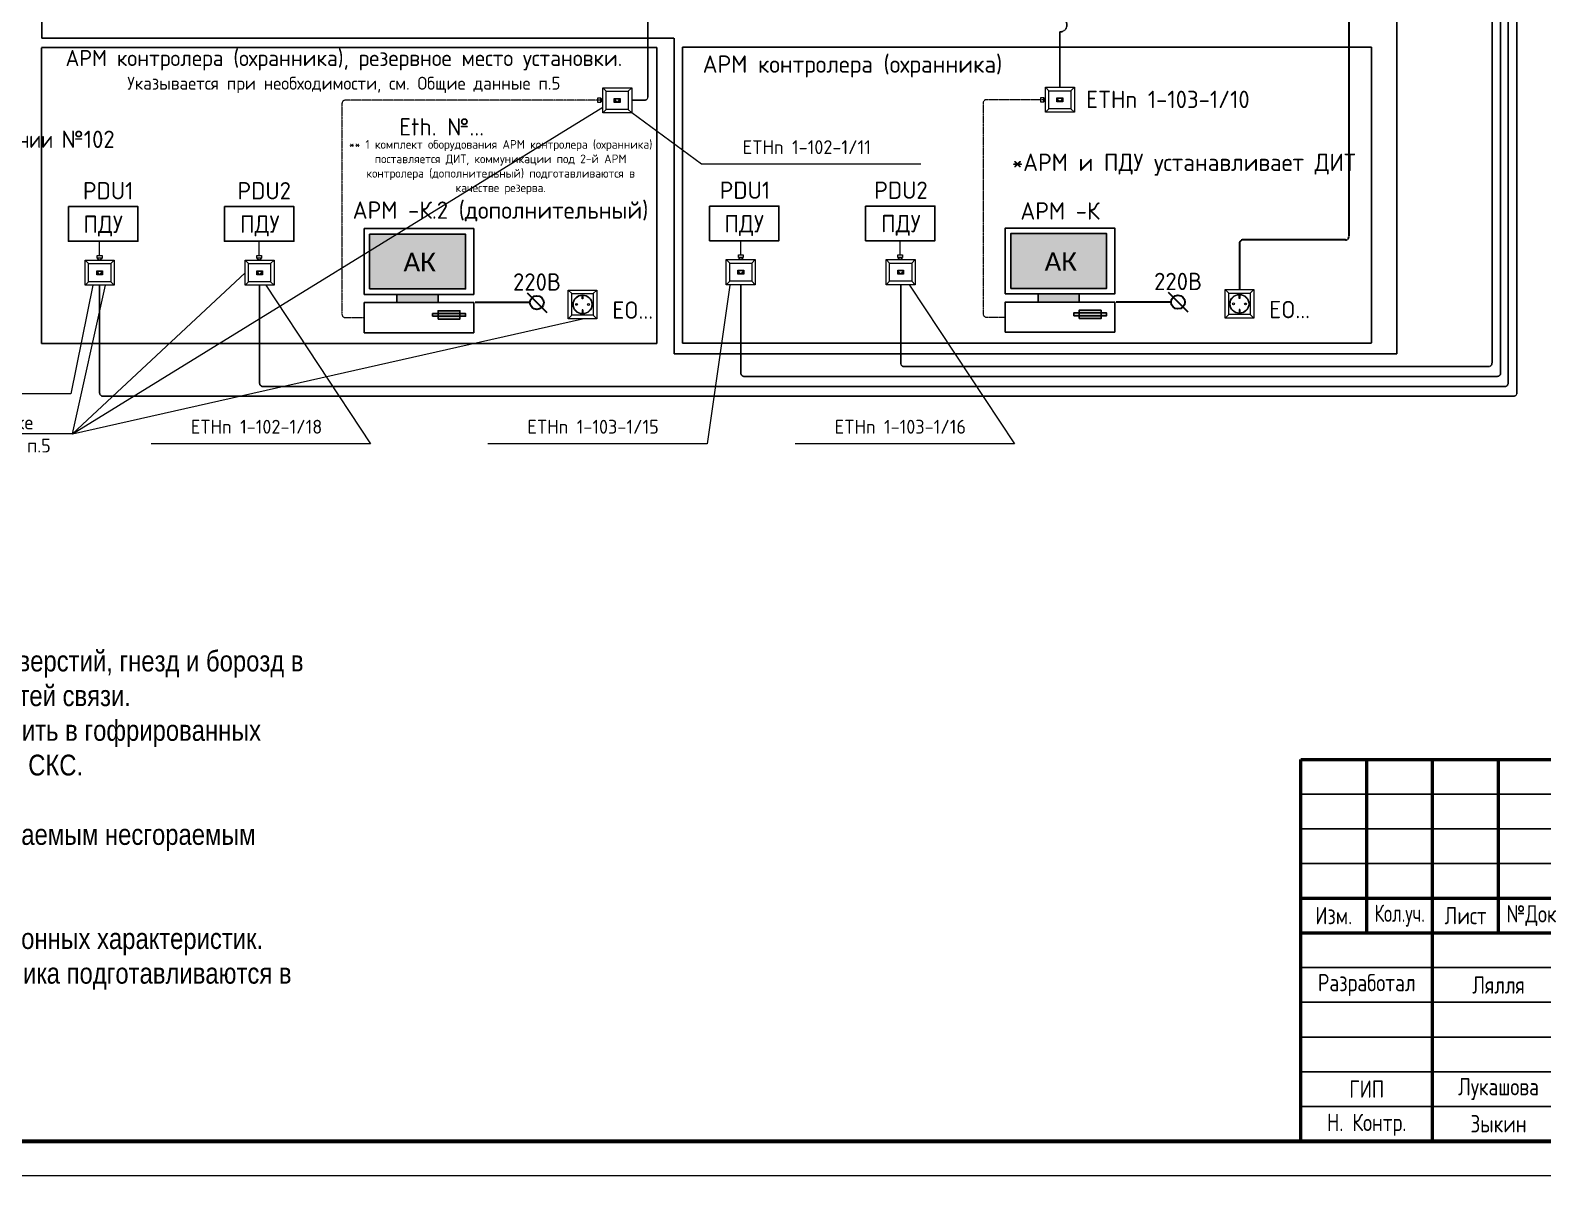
# Model space of a CAD drawing. Header units: millimetres. Extents: x -695119 to 412940, y -249585 to 622758.
# Drawn here: x -595895 to -574093, y 603 to 17115 of the extents above; entities that cross this region are included whole.
import ezdxf
from ezdxf.enums import TextEntityAlignment as Align

# ---------------------------------------------------------------- set-up
doc = ezdxf.new("R2010")
doc.units = ezdxf.units.MM
doc.linetypes.add('DASH', pattern=[0.75, 0.5, -0.25])
doc.linetypes.add('DASHED2', pattern=[9.525, 6.35, -3.175])
for name, color, linetype in [('_19D-Телекоммуникационные шкафы', 7, 'Continuous'), ('__НАДПИСИ', 7, 'Continuous'), ('PDF _Оформление-Надписи', 7, 'Continuous'), ('PDF _Текст', 7, 'Continuous'), ('стена', 20, 'Continuous')]:
    doc.layers.add(name, color=color, linetype=linetype)
for name, color, linetype, lineweight in [('__ФОРМАТ', 7, 'Continuous', 40), ('PDF _Геометрия', 8, 'Continuous', 9), ('UTP', 5, 'Continuous', 30), ('АПС', 255, 'Continuous', 30), ('Подписи', 7, 'Continuous', 13)]:
    doc.layers.add(name, color=color, linetype=linetype, lineweight=lineweight)
doc.layers.add('PDF _СОТ', color=7, linetype='Continuous', true_color=0xb82d00)
doc.layers.add('PDF _Сплошная заливка', color=7, linetype='Continuous', true_color=0xffffff)
doc.layers.add('Границы листа', color=7, linetype='Continuous', lineweight=0, plot=False)
doc.layers.add('ОФ_подписи', color=5, linetype='Continuous', lineweight=13, true_color=0x0000ff)
doc.styles.add('Arial Narrow МОЙ', font='ARIALN.TTF', dxfattribs={"height": 2.5})
doc.styles.add('GOST 2.304 type A', font='', dxfattribs={"height": 250})
doc.styles.add('GOST-2.304_Type-B_italic', font='')
doc.styles.add('ISOCPEUR', font='isocpeur.ttf', dxfattribs={"width": 0.9, "height": 350})
doc.styles.add('PDF Calibri', font='calibri.ttf')
doc.styles.add('RubezhCAD', font='', dxfattribs={"oblique": 10})
doc.styles.get("Standard").update_dxf_attribs({"font": ''})
doc.styles.add('ГОСТ 2.304', font='')
doc.styles.get('GOST 2.304 type A').set_extended_font_data('GOST 2.304 type A')
doc.styles.get('GOST-2.304_Type-B_italic').set_extended_font_data('GOST type B')
doc.styles.get('RubezhCAD').set_extended_font_data('GOST type A')
doc.styles.get('Standard').set_extended_font_data('GOST type B')
doc.styles.get('ГОСТ 2.304').set_extended_font_data('GOST 2.304 type A')

# ---------------------------------------------------------------- blocks, each defined once
blk = doc.blocks.new('*U33')
at = {"lineweight": -2}
blk.add_lwpolyline([(20, 5), (589, 5), (589, 415), (20, 415)], close=True, dxfattribs=at)
at = {"layer": 'Границы листа'}
blk.add_lwpolyline([(594, 0), (0, 0), (0, 420), (594, 420)], close=True, dxfattribs=at)
at = {"lineweight": 13, "oblique": 10, "flags": 8}
blk.add_attdef('ФОРМАТ', (554.94, 1.12), '', height=3, dxfattribs=at)
blk = doc.blocks.new('П_Зыкин')
at = {"layer": 'ОФ_подписи', "color": 5, "ltscale": 100, "transparency": 33554687}
for p, q in [((142, 249), (62, -174)), ((102, 37), (218, 37)), ((258, 249), (178, -174))]:
    blk.add_line(p, q, dxfattribs=at)
blk.add_lwpolyline([(-462, 273), (-74, 273), (-446, -30)], dxfattribs=at)
for centre, radius, start, end in [((-271, -94), 186, 314.2393, 159.9348), ((345, -1372), 1523, 88.8758, 117.8788), ((1109, -252), 1204, 158.7593, 174.231), ((-1024, 224), 1068, 337.8144, 2.8859), ((-849, 72), 852, 342.8308, 7.4815), ((-9, 182), 4.48, 8.9691, 155.6551), ((-643, 22), 732, 344.4555, 20.462), ((-318, -169), 151, 108.7568, 173.4251), ((-287, -115), 185, 191.5358, 322.3512)]:
    blk.add_arc(centre, radius, start, end, dxfattribs=at)
blk = doc.blocks.new('П_Лукашова')
at = {"layer": 'ОФ_подписи', "color": 5}
for p, q in [((221, 339), (-221, -339)), ((286, 371), (-156, -307)), ((283, 370), (218, 338))]:
    blk.add_line(p, q, dxfattribs=at)
for points in [[(-221, -339), (-276, -344), (-368, -289), (-446, -221), (-505, -166), (-522, -116), (-412, -16), (-295, 56), (-173, 120), (-49, 179), (33, 216), (87, 237), (52, 221), (11, 167), (-59, 51), (-126, -52), (-177, -132), (-256, -231), (-409, -409)], [(366, 415), (236, 213), (85, -37), (-50, -300)], [(221, 301), (344, 360), (434, 401), (475, 416), (464, 395), (420, 336), (342, 232), (310, 203), (337, 221), (420, 283), (490, 322), (558, 352), (576, 358), (491, 240), (403, 113), (374, 49), (360, 20)], [(530, 102), (646, 199), (748, 254)], [(360, 20), (294, -18), (203, -65), (91, -124), (-73, -248)]]:
    blk.add_spline(points, degree=3, dxfattribs=at)
blk = doc.blocks.new('штамп')
at = {"layer": '__ФОРМАТ', "linetype": 'Continuous', "lineweight": 50}
for p, q in [((531929, 45357), (531929, 50857)), ((531929, 50857), (550429, 50857)), ((532879, 48357), (532879, 50857)), ((533829, 45357), (533829, 50857)), ((534779, 48357), (534779, 50857)), ((535729, 45357), (535729, 50857)), ((537429, 45357), (537429, 50857)), ((538429, 45357), (538429, 50857)), ((550429, 45357), (550429, 50857)), ((538429, 49857), (550429, 49857)), ((531929, 48857), (538429, 48857)), ((531929, 48357), (550429, 48357)), ((545429, 45357), (545429, 48357)), ((546929, 46857), (546929, 48357)), ((548429, 46857), (548429, 48357)), ((545429, 47857), (550429, 47857)), ((538429, 46857), (550429, 46857)), ((531929, 45357), (550429, 45357))]:
    blk.add_line(p, q, dxfattribs=at)
at = {"layer": '__ФОРМАТ', "linetype": 'Continuous', "lineweight": -2}
for p, q in [((531929, 50357), (538429, 50357)), ((531929, 49857), (538429, 49857)), ((531929, 49357), (538429, 49357)), ((531929, 48857), (538429, 48857)), ((531929, 47857), (538429, 47857)), ((531929, 47357), (538429, 47357)), ((531929, 46857), (538429, 46857)), ((538429, 46857), (550429, 46857)), ((531929, 46357), (538429, 46357)), ((531929, 45857), (538429, 45857))]:
    blk.add_line(p, q, dxfattribs=at)
at = {"layer": 'Подписи', "color": 5, "lineweight": 25}
blk.add_lwpolyline([(535847, 47525), (535833, 47500), (535823, 47461), (535824, 47440), (535829, 47423), (535840, 47414), (535857, 47413), (535876, 47421), (535897, 47435), (535917, 47454), (536005, 47539), (536088, 47624), (536142, 47690), (536203, 47776), (536266, 47874), (536323, 47953), (536362, 48009), (536395, 48059), (536405, 48060), (536397, 48045), (536295, 47925), (536205, 47790), (536095, 47603), (536059, 47544), (536038, 47506), (536029, 47485), (536027, 47473), (536027, 47462), (536031, 47457), (536037, 47454), (536045, 47456), (536057, 47466), (536072, 47479), (536107, 47506), (536133, 47525), (536147, 47532), (536152, 47532), (536153, 47529), (536150, 47520), (536147, 47504), (536146, 47491), (536148, 47479), (536150, 47471), (536157, 47465), (536166, 47462), (536178, 47464), (536189, 47469), (536215, 47480), (536240, 47498), (536281, 47529), (536306, 47550), (536324, 47567), (536342, 47582), (536372, 47609), (536388, 47629), (536397, 47646), (536399, 47657), (536398, 47666), (536393, 47671), (536383, 47671), (536372, 47667), (536356, 47653), (536336, 47632), (536323, 47612), (536313, 47599), (536309, 47587), (536310, 47579), (536315, 47575), (536326, 47579), (536335, 47585), (536344, 47592), (536348, 47595), (536352, 47596), (536354, 47595), (536355, 47592), (536349, 47583), (536342, 47575), (536334, 47561), (536326, 47547), (536322, 47538), (536320, 47531), (536321, 47523), (536325, 47519), (536328, 47519), (536333, 47524), (536338, 47527), (536344, 47526), (536346, 47520), (536351, 47508), (536355, 47498), (536359, 47493), (536366, 47491), (536375, 47491), (536385, 47497), (536412, 47513), (536436, 47532), (536466, 47559), (536491, 47583), (536517, 47607), (536529, 47621), (536545, 47642), (536547, 47643), (536546, 47644), (536543, 47644), (536541, 47642), (536538, 47637), (536499, 47577), (536491, 47558), (536482, 47544), (536480, 47535), (536479, 47529), (536481, 47524), (536483, 47522), (536489, 47523), (536494, 47526), (536502, 47532), (536512, 47539), (536522, 47544), (536530, 47548), (536541, 47549), (536547, 47546), (536550, 47541), (536551, 47531), (536552, 47525), (536553, 47521), (536558, 47517), (536562, 47515), (536568, 47515), (536575, 47517), (536583, 47523), (536596, 47533), (536617, 47547), (536636, 47561), (536659, 47583), (536688, 47609), (536702, 47620), (536713, 47630), (536721, 47636), (536727, 47641), (536727, 47643), (536726, 47644), (536723, 47643), (536720, 47638), (536715, 47629), (536693, 47594), (536681, 47575), (536676, 47566), (536674, 47557), (536677, 47551), (536679, 47547), (536684, 47546), (536689, 47549), (536695, 47552), (536700, 47554), (536709, 47554), (536716, 47551), (536717, 47545), (536719, 47535), (536721, 47527), (536725, 47524), (536731, 47520), (536741, 47523), (536747, 47528), (536757, 47534), (536779, 47550), (536809, 47572), (536842, 47600), (536865, 47623), (536880, 47642), (536895, 47664), (536899, 47675), (536901, 47684), (536898, 47689), (536891, 47693), (536881, 47689), (536873, 47682), (536862, 47668), (536856, 47654), (536855, 47638), (536856, 47622), (536856, 47598), (536858, 47583), (536860, 47572), (536864, 47560), (536871, 47551)], dxfattribs=at)
at = {"layer": 'ОФ_подписи'}
for name, p, xscale, yscale, zscale in [('П_Лукашова', (536533, 46057), 1.010226427429054, 1.010226427429054, 1.010226427429054), ('П_Зыкин', (536581, 45585), 0.7621923841183493, 0.7621923841183493, 0.7621923841183493)]:
    blk.add_blockref(name, p, dxfattribs=dict(at, xscale=xscale, yscale=yscale, zscale=zscale))
at = {"color": 0, "transparency": 33554687, "attachment_point": 5, "style": 'ГОСТ 2.304'}
for s, insert, char_height, width in [('{\\fArial|b0|i0|c204|p34;комплексное проектирование промышленных и гражданских объектов}', (548566, 46374), 100, 3372.21), ('{\\fCorbel Light|b1|i0|c204|p34;ООО "АРТИС"}', (548566, 45874), 250, 4171.2)]:
    blk.add_mtext(s, dxfattribs=dict(at, insert=insert, char_height=char_height, width=width))
at = {"layer": '__НАДПИСИ', "lineweight": 9, "ltscale": 2, "style": 'ISOCPEUR', "flags": 1}
blk.add_attdef('NOTATION', (548864, 51134), '', height=250, dxfattribs=at)
at = {"layer": '__НАДПИСИ', "lineweight": 9, "ltscale": 2, "style": 'RubezhCAD', "oblique": 10}
blk.add_attdef('SHEET', text='', height=250, dxfattribs=at).set_placement((547679, 47357), align=Align.MIDDLE_CENTER)
at = {"layer": '__ФОРМАТ', "color": 7, "linetype": 'Continuous', "lineweight": 20, "attachment_point": 5, "style": 'GOST 2.304 type A'}
for s, insert, char_height, width in [('Капитальный ремонт общеобразовательного учреждения ГБОУ Школа № 1210 по адресу:      \\Pг. Москва, ул. Живописная д. 32', (544429, 49073), 250, 12000), ('\\pi-7.5,l7.5,t7.5;{\\W0.9;\\C256;Кол.уч.}', (533354, 48607), 250, 950), ('Информационная система проход и питание \\P ', (541929, 47381), 240, 7000)]:
    blk.add_mtext(s, dxfattribs=dict(at, insert=insert, char_height=char_height, width=width))
at = {"layer": '__ФОРМАТ', "color": 7, "linetype": 'Continuous', "lineweight": 20, "char_height": 250, "attachment_point": 5, "line_spacing_factor": 1.2, "style": 'GOST 2.304 type A'}
for s, insert, width in [('\\pi-7.5,l7.5,t7.5;{\\C256;Изм.}', (532404, 48607), 950), ('\\pi-7.5,l7.5,t7.5;{\\C256;Лист}', (534304, 48607), 950), ('\\pi-7.5,l7.5,t7.5;{\\C256;№Док}', (535254, 48607), 950), ('\\pi-7.5,l7.5,t7.5;{\\C256;Подп.}', (536584, 48607), 1710.72), ('\\pi-7.5,l7.5,t7.5;{\\C256;Дата}', (537929, 48607), 1000), ('\\pi-7.5,l7.5,t7.5;{\\C256;Стадия}', (546179, 48107), 1500), ('\\pi-7.5,l7.5,t7.5;{\\C256;Лист}', (547679, 48107), 1500), ('\\pi-7.5,l7.5,t7.5;{\\C256;Листов}', (549429, 48107), 2000), ('\\pi-7.5,l7.5,t7.5;{\\C256;Разработал}', (532879, 47607), 1900), ('{\\C256;Лялля}', (534779, 47607), 1900), ('{\\C256;03.26}', (537929, 47607), 1000), ('\\pi-750,l750,t750;{\\C256;Р}', (546179, 47357), 1500), ('\\pi-7.5,l7.5,t7.5;{\\C256;ГИП}', (532879, 46107), 1900), ('{\\C256;Лукашова}', (534779, 46107), 1900), ('{\\C256;03.26}', (537929, 46107), 1000), ('{\\C256;Н. Контр. }', (532879, 45592), 1900), ('\\pi-750,l750,t750;{\\C256;Зыкин}', (534779, 45607), 1900), ('{\\C256;03.26}', (537929, 45607), 1000)]:
    blk.add_mtext(s, dxfattribs=dict(at, insert=insert, width=width))
at = {"layer": 'стена', "color": 18, "true_color": 0x000000, "insert": (543249, 50527), "char_height": 250, "width": 3851.47, "attachment_point": 1, "style": 'GOST 2.304 type A'}
blk.add_mtext('708/П-24-АНО-ИС.ПП', dxfattribs=at)
blk = doc.blocks.new('АК')
at = {"layer": 'PDF _Сплошная заливка', "true_color": 0xffffff, "transparency": 33554559}
blk.add_hatch(color=7, dxfattribs=at).paths.add_polyline_path([(208982, 88881), (209673, 88881), (209673, 89276), (208982, 89276)])
at = {"layer": 'PDF _Сплошная заливка', "transparency": 33554559}
for points in [[(209179, 88783), (209475, 88783), (209475, 88842), (209179, 88842)], [(209436, 88684), (209673, 88684), (209673, 88704), (209436, 88704)], [(209475, 88664), (209633, 88664), (209633, 88724), (209475, 88724)]]:
    blk.add_hatch(color=5, dxfattribs=at).paths.add_polyline_path(points)
at = {"layer": 'PDF _Геометрия', "color": 5, "lineweight": 25}
for points in [[(208943, 88842), (209732, 88842), (209732, 89316), (208943, 89316)], [(208982, 88881), (209673, 88881), (209673, 89276), (208982, 89276)], [(209179, 88783), (209475, 88783), (209475, 88842), (209179, 88842)], [(208943, 88566), (209732, 88566), (209732, 88783), (208943, 88783)], [(209436, 88684), (209673, 88684), (209673, 88704), (209436, 88704)], [(209475, 88664), (209633, 88664), (209633, 88724), (209475, 88724)]]:
    blk.add_lwpolyline(points, close=True, dxfattribs=at)
at = {"layer": 'PDF _Текст', "color": 251, "insert": (209226, 89008), "char_height": 133.6, "attachment_point": 7, "style": 'PDF Calibri'}
blk.add_mtext('АК', dxfattribs=at)

msp = doc.modelspace()

# ---------------------------------------------------------------- hatches: boundary and pattern name
at = {"lineweight": 0, "true_color": 0xc7c8ca}
h = msp.add_hatch(color=9, dxfattribs=at)
h.dxf.hatch_style = 1
h.paths.add_polyline_path([(-595268.543, 23746.37), (-595043.921, 23746.37), (-595043.921, 28574.496), (-588679.429, 28574.496), (-588679.429, 23111.85), (-588459.243, 23111.85), (-588459.243, 28890.619), (-595268.543, 28890.619)])
h.paths.add_polyline_path([(-595043.921, 23746.37), (-595268.543, 23746.37), (-595268.543, 23452.732), (-595043.921, 23452.732)], flags=17)
h.paths.add_polyline_path([(-595043.921, 23452.732), (-595268.543, 23452.732), (-595268.543, 23111.85), (-595043.921, 23111.85)], flags=17)
h.paths.add_polyline_path([(-588459.243, 22796.488), (-588459.243, 23111.85), (-595268.543, 23111.85), (-595268.543, 22796.488)])
h.paths.add_polyline_path([(-578703.611, 28910.462), (-576474.927, 28910.462), (-576474.927, 29430.925), (-578703.611, 29430.925)], flags=9)
h.paths.add_polyline_path([(-595346.738, 28900.12), (-593309.05, 28900.12), (-593309.05, 29420.584), (-595346.738, 29420.584)], flags=9)
h.paths.add_polyline_path([(-577934.839, 12820.183), (-576492.649, 12820.183), (-576492.649, 13340.647), (-577934.839, 13340.647)], flags=9)
h.paths.add_polyline_path([(-577934.839, 13203.358), (-576492.649, 13203.358), (-576492.649, 13723.822), (-577934.839, 13723.822)], flags=9)
h.paths.add_polyline_path([(-585825.423, 20340.46), (-585159.71, 20340.46), (-585159.71, 21101.275), (-585825.423, 21101.275)], flags=9)
h.paths.add_polyline_path([(-585809.572, 19722.612), (-585175.561, 19722.612), (-585175.561, 20483.426), (-585809.572, 20483.426)], flags=9)
h.paths.add_polyline_path([(-585809.572, 19109.399), (-585175.561, 19109.399), (-585175.561, 19870.214), (-585809.572, 19870.214)], flags=9)
h.paths.add_polyline_path([(-585777.872, 18491.551), (-585207.261, 18491.551), (-585207.261, 19252.365), (-585777.872, 19252.365)], flags=9)
h.paths.add_polyline_path([(-585888.824, 27759.278), (-585096.309, 27759.278), (-585096.309, 28520.092), (-585888.824, 28520.092)], flags=9)
h.paths.add_polyline_path([(-585888.824, 27141.43), (-585096.309, 27141.43), (-585096.309, 27902.244), (-585888.824, 27902.244)], flags=9)
h.paths.add_polyline_path([(-585904.674, 26523.581), (-585080.459, 26523.581), (-585080.459, 27284.395), (-585904.674, 27284.395)], flags=9)
h.paths.add_polyline_path([(-585888.824, 25905.733), (-585096.309, 25905.733), (-585096.309, 26666.547), (-585888.824, 26666.547)], flags=9)
h.paths.add_polyline_path([(-585888.824, 25287.884), (-585096.309, 25287.884), (-585096.309, 26048.698), (-585888.824, 26048.698)], flags=9)
h.paths.add_polyline_path([(-585857.123, 24670.036), (-585128.01, 24670.036), (-585128.01, 25430.85), (-585857.123, 25430.85)], flags=9)
h.paths.add_polyline_path([(-585888.824, 24052.187), (-585096.309, 24052.187), (-585096.309, 24813.001), (-585888.824, 24813.001)], flags=9)
h.paths.add_polyline_path([(-585809.572, 23429.703), (-585175.561, 23429.703), (-585175.561, 24190.517), (-585809.572, 24190.517)], flags=9)
h.paths.add_polyline_path([(-585809.572, 22811.854), (-585175.561, 22811.854), (-585175.561, 23572.668), (-585809.572, 23572.668)], flags=9)
h.paths.add_polyline_path([(-585809.572, 22194.006), (-585175.561, 22194.006), (-585175.561, 22954.82), (-585809.572, 22954.82)], flags=9)
h.paths.add_polyline_path([(-585809.572, 21580.793), (-585175.561, 21580.793), (-585175.561, 22341.607), (-585809.572, 22341.607)], flags=9)
h.paths.add_polyline_path([(-585809.572, 20962.945), (-585175.561, 20962.945), (-585175.561, 21723.759), (-585809.572, 21723.759)], flags=9)
h.paths.add_polyline_path([(-586139.567, 14527.926), (-583319.648, 14527.926), (-583319.648, 15465.056), (-586139.567, 15465.056)], flags=9)
h.paths.add_polyline_path([(-580650.537, 14608.861), (-577784.575, 14608.861), (-577784.575, 15129.325), (-580650.537, 15129.325)], flags=9)
h.paths.add_polyline_path([(-580767.933, 15858.76), (-579507.531, 15858.76), (-579507.531, 16379.224), (-580767.933, 16379.224)], flags=9)
h.paths.add_polyline_path([(-581885.336, 14245.394), (-580223.33, 14245.394), (-580223.33, 15184.059), (-581885.336, 15184.059)], flags=9)
h.paths.add_polyline_path([(-585682.233, 12963.699), (-582944.682, 12963.699), (-582944.682, 13900.829), (-585682.233, 13900.829)], flags=9)
h.paths.add_polyline_path([(-583932.891, 14092.543), (-582814.141, 14092.543), (-582814.141, 14523.793), (-583932.891, 14523.793)], flags=9)
h.paths.add_polyline_path([(-586156.635, 14092.543), (-585087.885, 14092.543), (-585087.885, 14523.793), (-586156.635, 14523.793)], flags=9)
h.paths.add_polyline_path([(-579744.146, 13235.054), (-578950.319, 13235.054), (-578950.319, 13755.518), (-579744.146, 13755.518)], flags=9)
h.paths.add_polyline_path([(-586445.859, 16366.73), (-582431.194, 16366.73), (-582431.194, 16887.193), (-586445.859, 16887.193)], flags=9)

# ---------------------------------------------------------------- linework, layer by layer
at = {"lineweight": 30}
for p, q in [((-588732.894, 13330.752), (-588450.051, 13047.909)), ((-579492.15, 13338.648), (-579209.307, 13055.805)), ((-588691.473, 13189.33), (-589483.069, 13189.33)), ((-579450.729, 13197.226), (-580242.326, 13197.226))]:
    msp.add_line(p, q, dxfattribs=at)
at = {"color": 7, "lineweight": 25, "ltscale": 100}
for points in [[(-595343.467, 14572.73), (-594343.467, 14572.73), (-594343.467, 14072.73), (-595343.467, 14072.73)], [(-593094.723, 14572.73), (-592094.723, 14572.73), (-592094.723, 14072.73), (-593094.723, 14072.73)], [(-586102.723, 14580.626), (-585102.723, 14580.626), (-585102.723, 14080.626), (-586102.723, 14080.626)], [(-583853.979, 14580.626), (-582853.979, 14580.626), (-582853.979, 14080.626), (-583853.979, 14080.626)]]:
    msp.add_lwpolyline(points, close=True, dxfattribs=at)
at = {"lineweight": 30}
for centre in [(-588591.473, 13189.33), (-579350.729, 13197.226)]:
    msp.add_circle(centre, 100, dxfattribs=at)
at = {"layer": '_19D-Телекоммуникационные шкафы', "color": 5, "linetype": 'DASHED2'}
for p, q in [((-574466.267, 11888.411), (-574466.267, 30278.091)), ((-574699.895, 12175.432), (-574699.895, 29755.356)), ((-574824.65, 29511.224), (-574824.65, 12315.932)), ((-581051.799, 16294.636), (-581051.799, 17091.459)), ((-594894.302, 13439.802), (-594894.302, 11888.411)), ((-592588.917, 12028.911), (-592588.917, 13439.802)), ((-585653.558, 13447.698), (-585653.558, 12175.432)), ((-583348.173, 12315.932), (-583348.173, 13447.698)), ((-574874.65, 12265.932), (-583298.173, 12265.932)), ((-585603.558, 12125.432), (-574749.895, 12125.432)), ((-594844.302, 11838.411), (-574516.267, 11838.411))]:
    msp.add_line(p, q, dxfattribs=at)
for points in [[(-581426.297, 30088.759), (-574640.98, 30083.13, -0.413970609), (-574591.022, 30033.13), (-574591.022, 12028.911, -0.414213562), (-574641.022, 11978.911), (-592538.917, 11978.911)], [(-587225.54, 16105.707), (-587042.125, 16105.707, 0.414213562), (-586992.125, 16155.707), (-586992.125, 29128.247)]]:
    msp.add_lwpolyline(points, format="xyb", dxfattribs=at)
at = {"layer": '_19D-Телекоммуникационные шкафы', "linetype": 'DASH', "ltscale": 10}
for points in [[(-595726.963, 17000.023), (-595726.963, 29339.176), (-576198.173, 29339.176), (-576198.173, 12451.535), (-586614.638, 12451.535)], [(-595731.473, 16865.215), (-586864.047, 16865.215), (-586864.047, 12598.382), (-595731.473, 12598.382), (-595731.473, 16865.215)], [(-595726.963, 17000.023), (-586614.638, 17000.023)], [(-586614.638, 17000.023), (-586614.638, 12451.535)], [(-586490.729, 16873.111), (-576563.457, 16873.111), (-576563.457, 12606.278), (-586490.729, 12606.278), (-586490.729, 16873.111)]]:
    msp.add_lwpolyline(points, dxfattribs=at)
at = {"layer": '_19D-Телекоммуникационные шкафы', "color": 5, "linetype": 'DASHED2'}
for centre, radius, start, end in [((-581051.799, 17191.459), 100, 270, 90), ((-583298.173, 12315.932), 50, 180, 270), ((-574874.65, 12315.932), 50, 270, 0), ((-592538.917, 12028.911), 50, 180, 270), ((-585603.558, 12175.432), 50, 180, 270), ((-574749.895, 12175.432), 50, 270, 0), ((-594844.302, 11888.411), 50, 180, 270), ((-574516.267, 11888.411), 50, 270, 0)]:
    msp.add_arc(centre, radius, start, end, dxfattribs=at)
at = {"layer": 'PDF _Оформление-Надписи', "lineweight": 0}
for points in [[(-587643.399, 16286.469), (-587225.54, 16286.469), (-587225.54, 15924.944), (-587643.399, 15924.944)], [(-587593.399, 16236.469), (-587275.54, 16236.469), (-587275.54, 15974.944), (-587593.399, 15974.944)], [(-581262.185, 16294.365), (-580844.325, 16294.365), (-580844.325, 15932.84), (-581262.185, 15932.84)], [(-581212.185, 16244.365), (-580894.325, 16244.365), (-580894.325, 15982.84), (-581212.185, 15982.84)], [(-581018.4, 16083), (-581094.868, 16083), (-581094.868, 16140.152), (-581018.4, 16140.152)], [(-581018.4, 16083), (-581094.868, 16083), (-581094.868, 16140.152), (-581018.4, 16140.152)], [(-581056.766, 16135.654), (-581023.428, 16135.654), (-581023.428, 16109.194), (-581034.805, 16109.194), (-581034.805, 16097.817), (-581046.447, 16097.817), (-581046.447, 16086.704), (-581067.35, 16086.704), (-581067.35, 16097.817), (-581078.728, 16097.817), (-581078.728, 16109.194), (-581090.105, 16109.194), (-581090.105, 16135.654)], [(-581056.766, 16135.654), (-581023.428, 16135.654), (-581023.428, 16109.194), (-581034.805, 16109.194), (-581034.805, 16097.817), (-581046.447, 16097.817), (-581046.447, 16086.704), (-581067.35, 16086.704), (-581067.35, 16097.817), (-581078.728, 16097.817), (-581078.728, 16109.194), (-581090.105, 16109.194), (-581090.105, 16135.654)], [(-581010.472, 16083), (-581086.939, 16083), (-581086.939, 16140.152), (-581010.472, 16140.152)], [(-581010.472, 16083), (-581086.939, 16083), (-581086.939, 16140.152), (-581010.472, 16140.152)], [(-581048.838, 16135.654), (-581015.499, 16135.654), (-581015.499, 16109.194), (-581026.876, 16109.194), (-581026.876, 16097.817), (-581038.519, 16097.817), (-581038.519, 16086.704), (-581059.421, 16086.704), (-581059.421, 16097.817), (-581070.799, 16097.817), (-581070.799, 16109.194), (-581082.176, 16109.194), (-581082.176, 16135.654)], [(-581048.838, 16135.654), (-581015.499, 16135.654), (-581015.499, 16109.194), (-581026.876, 16109.194), (-581026.876, 16097.817), (-581038.519, 16097.817), (-581038.519, 16086.704), (-581059.421, 16086.704), (-581059.421, 16097.817), (-581070.799, 16097.817), (-581070.799, 16109.194), (-581082.176, 16109.194), (-581082.176, 16135.654)], [(-587399.615, 16075.104), (-587476.082, 16075.104), (-587476.082, 16132.256), (-587399.615, 16132.256)], [(-587399.615, 16075.104), (-587476.082, 16075.104), (-587476.082, 16132.256), (-587399.615, 16132.256)], [(-587437.981, 16127.758), (-587404.642, 16127.758), (-587404.642, 16101.298), (-587416.019, 16101.298), (-587416.019, 16089.921), (-587427.662, 16089.921), (-587427.662, 16078.808), (-587448.564, 16078.808), (-587448.564, 16089.921), (-587459.942, 16089.921), (-587459.942, 16101.298), (-587471.319, 16101.298), (-587471.319, 16127.758)], [(-587437.981, 16127.758), (-587404.642, 16127.758), (-587404.642, 16101.298), (-587416.019, 16101.298), (-587416.019, 16089.921), (-587427.662, 16089.921), (-587427.662, 16078.808), (-587448.564, 16078.808), (-587448.564, 16089.921), (-587459.942, 16089.921), (-587459.942, 16101.298), (-587471.319, 16101.298), (-587471.319, 16127.758)], [(-587391.686, 16075.104), (-587468.153, 16075.104), (-587468.153, 16132.256), (-587391.686, 16132.256)], [(-587391.686, 16075.104), (-587468.153, 16075.104), (-587468.153, 16132.256), (-587391.686, 16132.256)], [(-587430.052, 16127.758), (-587396.713, 16127.758), (-587396.713, 16101.298), (-587408.091, 16101.298), (-587408.091, 16089.921), (-587419.733, 16089.921), (-587419.733, 16078.808), (-587440.636, 16078.808), (-587440.636, 16089.921), (-587452.013, 16089.921), (-587452.013, 16101.298), (-587463.391, 16101.298), (-587463.391, 16127.758)], [(-587430.052, 16127.758), (-587396.713, 16127.758), (-587396.713, 16101.298), (-587408.091, 16101.298), (-587408.091, 16089.921), (-587419.733, 16089.921), (-587419.733, 16078.808), (-587440.636, 16078.808), (-587440.636, 16089.921), (-587452.013, 16089.921), (-587452.013, 16101.298), (-587463.391, 16101.298), (-587463.391, 16127.758)], [(-595103.232, 13801.327), (-594685.372, 13801.327), (-594685.372, 13439.802), (-595103.232, 13439.802)], [(-595053.232, 13751.327), (-594735.372, 13751.327), (-594735.372, 13489.802), (-595053.232, 13489.802)], [(-592797.847, 13801.327), (-592379.987, 13801.327), (-592379.987, 13439.802), (-592797.847, 13439.802)], [(-592747.847, 13751.327), (-592429.987, 13751.327), (-592429.987, 13489.802), (-592747.847, 13489.802)], [(-585862.488, 13809.223), (-585444.628, 13809.223), (-585444.628, 13447.698), (-585862.488, 13447.698)], [(-585812.488, 13759.223), (-585494.628, 13759.223), (-585494.628, 13497.698), (-585812.488, 13497.698)], [(-583557.103, 13809.223), (-583139.244, 13809.223), (-583139.244, 13447.698), (-583557.103, 13447.698)], [(-583507.103, 13759.223), (-583189.244, 13759.223), (-583189.244, 13497.698), (-583507.103, 13497.698)], [(-594859.447, 13589.962), (-594935.915, 13589.962), (-594935.915, 13647.114), (-594859.447, 13647.114)], [(-594859.447, 13589.962), (-594935.915, 13589.962), (-594935.915, 13647.114), (-594859.447, 13647.114)], [(-594897.813, 13642.616), (-594864.475, 13642.616), (-594864.475, 13616.156), (-594875.852, 13616.156), (-594875.852, 13604.779), (-594887.494, 13604.779), (-594887.494, 13593.666), (-594908.397, 13593.666), (-594908.397, 13604.779), (-594919.774, 13604.779), (-594919.774, 13616.156), (-594931.152, 13616.156), (-594931.152, 13642.616)], [(-594897.813, 13642.616), (-594864.475, 13642.616), (-594864.475, 13616.156), (-594875.852, 13616.156), (-594875.852, 13604.779), (-594887.494, 13604.779), (-594887.494, 13593.666), (-594908.397, 13593.666), (-594908.397, 13604.779), (-594919.774, 13604.779), (-594919.774, 13616.156), (-594931.152, 13616.156), (-594931.152, 13642.616)], [(-594851.519, 13589.962), (-594927.986, 13589.962), (-594927.986, 13647.114), (-594851.519, 13647.114)], [(-594851.519, 13589.962), (-594927.986, 13589.962), (-594927.986, 13647.114), (-594851.519, 13647.114)], [(-594889.885, 13642.616), (-594856.546, 13642.616), (-594856.546, 13616.156), (-594867.923, 13616.156), (-594867.923, 13604.779), (-594879.565, 13604.779), (-594879.565, 13593.666), (-594900.468, 13593.666), (-594900.468, 13604.779), (-594911.846, 13604.779), (-594911.846, 13616.156), (-594923.223, 13616.156), (-594923.223, 13642.616)], [(-594889.885, 13642.616), (-594856.546, 13642.616), (-594856.546, 13616.156), (-594867.923, 13616.156), (-594867.923, 13604.779), (-594879.565, 13604.779), (-594879.565, 13593.666), (-594900.468, 13593.666), (-594900.468, 13604.779), (-594911.846, 13604.779), (-594911.846, 13616.156), (-594923.223, 13616.156), (-594923.223, 13642.616)], [(-592554.063, 13589.962), (-592630.53, 13589.962), (-592630.53, 13647.114), (-592554.063, 13647.114)], [(-592554.063, 13589.962), (-592630.53, 13589.962), (-592630.53, 13647.114), (-592554.063, 13647.114)], [(-592592.429, 13642.616), (-592559.09, 13642.616), (-592559.09, 13616.156), (-592570.467, 13616.156), (-592570.467, 13604.779), (-592582.109, 13604.779), (-592582.109, 13593.666), (-592603.012, 13593.666), (-592603.012, 13604.779), (-592614.39, 13604.779), (-592614.39, 13616.156), (-592625.767, 13616.156), (-592625.767, 13642.616)], [(-592592.429, 13642.616), (-592559.09, 13642.616), (-592559.09, 13616.156), (-592570.467, 13616.156), (-592570.467, 13604.779), (-592582.109, 13604.779), (-592582.109, 13593.666), (-592603.012, 13593.666), (-592603.012, 13604.779), (-592614.39, 13604.779), (-592614.39, 13616.156), (-592625.767, 13616.156), (-592625.767, 13642.616)], [(-592546.134, 13589.962), (-592622.601, 13589.962), (-592622.601, 13647.114), (-592546.134, 13647.114)], [(-592546.134, 13589.962), (-592622.601, 13589.962), (-592622.601, 13647.114), (-592546.134, 13647.114)], [(-592584.5, 13642.616), (-592551.161, 13642.616), (-592551.161, 13616.156), (-592562.539, 13616.156), (-592562.539, 13604.779), (-592574.181, 13604.779), (-592574.181, 13593.666), (-592595.084, 13593.666), (-592595.084, 13604.779), (-592606.461, 13604.779), (-592606.461, 13616.156), (-592617.838, 13616.156), (-592617.838, 13642.616)], [(-592584.5, 13642.616), (-592551.161, 13642.616), (-592551.161, 13616.156), (-592562.539, 13616.156), (-592562.539, 13604.779), (-592574.181, 13604.779), (-592574.181, 13593.666), (-592595.084, 13593.666), (-592595.084, 13604.779), (-592606.461, 13604.779), (-592606.461, 13616.156), (-592617.838, 13616.156), (-592617.838, 13642.616)], [(-585618.704, 13597.858), (-585695.171, 13597.858), (-585695.171, 13655.01), (-585618.704, 13655.01)], [(-585618.704, 13597.858), (-585695.171, 13597.858), (-585695.171, 13655.01), (-585618.704, 13655.01)], [(-585657.069, 13650.512), (-585623.731, 13650.512), (-585623.731, 13624.052), (-585635.108, 13624.052), (-585635.108, 13612.675), (-585646.75, 13612.675), (-585646.75, 13601.562), (-585667.653, 13601.562), (-585667.653, 13612.675), (-585679.031, 13612.675), (-585679.031, 13624.052), (-585690.408, 13624.052), (-585690.408, 13650.512)], [(-585657.069, 13650.512), (-585623.731, 13650.512), (-585623.731, 13624.052), (-585635.108, 13624.052), (-585635.108, 13612.675), (-585646.75, 13612.675), (-585646.75, 13601.562), (-585667.653, 13601.562), (-585667.653, 13612.675), (-585679.031, 13612.675), (-585679.031, 13624.052), (-585690.408, 13624.052), (-585690.408, 13650.512)], [(-585610.775, 13597.858), (-585687.242, 13597.858), (-585687.242, 13655.01), (-585610.775, 13655.01)], [(-585610.775, 13597.858), (-585687.242, 13597.858), (-585687.242, 13655.01), (-585610.775, 13655.01)], [(-585649.141, 13650.512), (-585615.802, 13650.512), (-585615.802, 13624.052), (-585627.18, 13624.052), (-585627.18, 13612.675), (-585638.822, 13612.675), (-585638.822, 13601.562), (-585659.724, 13601.562), (-585659.724, 13612.675), (-585671.102, 13612.675), (-585671.102, 13624.052), (-585682.479, 13624.052), (-585682.479, 13650.512)], [(-585649.141, 13650.512), (-585615.802, 13650.512), (-585615.802, 13624.052), (-585627.18, 13624.052), (-585627.18, 13612.675), (-585638.822, 13612.675), (-585638.822, 13601.562), (-585659.724, 13601.562), (-585659.724, 13612.675), (-585671.102, 13612.675), (-585671.102, 13624.052), (-585682.479, 13624.052), (-585682.479, 13650.512)], [(-583313.319, 13597.858), (-583389.786, 13597.858), (-583389.786, 13655.01), (-583313.319, 13655.01)], [(-583313.319, 13597.858), (-583389.786, 13597.858), (-583389.786, 13655.01), (-583313.319, 13655.01)], [(-583351.685, 13650.512), (-583318.346, 13650.512), (-583318.346, 13624.052), (-583329.724, 13624.052), (-583329.724, 13612.675), (-583341.366, 13612.675), (-583341.366, 13601.562), (-583362.268, 13601.562), (-583362.268, 13612.675), (-583373.646, 13612.675), (-583373.646, 13624.052), (-583385.023, 13624.052), (-583385.023, 13650.512)], [(-583351.685, 13650.512), (-583318.346, 13650.512), (-583318.346, 13624.052), (-583329.724, 13624.052), (-583329.724, 13612.675), (-583341.366, 13612.675), (-583341.366, 13601.562), (-583362.268, 13601.562), (-583362.268, 13612.675), (-583373.646, 13612.675), (-583373.646, 13624.052), (-583385.023, 13624.052), (-583385.023, 13650.512)], [(-583305.39, 13597.858), (-583381.857, 13597.858), (-583381.857, 13655.01), (-583305.39, 13655.01)], [(-583305.39, 13597.858), (-583381.857, 13597.858), (-583381.857, 13655.01), (-583305.39, 13655.01)], [(-583343.756, 13650.512), (-583310.417, 13650.512), (-583310.417, 13624.052), (-583321.795, 13624.052), (-583321.795, 13612.675), (-583333.437, 13612.675), (-583333.437, 13601.562), (-583354.34, 13601.562), (-583354.34, 13612.675), (-583365.717, 13612.675), (-583365.717, 13624.052), (-583377.095, 13624.052), (-583377.095, 13650.512)], [(-583343.756, 13650.512), (-583310.417, 13650.512), (-583310.417, 13624.052), (-583321.795, 13624.052), (-583321.795, 13612.675), (-583333.437, 13612.675), (-583333.437, 13601.562), (-583354.34, 13601.562), (-583354.34, 13612.675), (-583365.717, 13612.675), (-583365.717, 13624.052), (-583377.095, 13624.052), (-583377.095, 13650.512)], [(-588138.677, 13368.217), (-587728.249, 13368.217), (-587728.249, 12957.788), (-588138.677, 12957.788)], [(-588088.677, 13318.217), (-587778.249, 13318.217), (-587778.249, 13007.788), (-588088.677, 13007.788)], [(-578669.843, 13376.113), (-578259.415, 13376.113), (-578259.415, 12965.684), (-578669.843, 12965.684)], [(-578619.843, 13326.113), (-578309.415, 13326.113), (-578309.415, 13015.684), (-578619.843, 13015.684)]]:
    msp.add_lwpolyline(points, close=True, dxfattribs=at)
for points in [[(-587593.399, 16236.469), (-587643.399, 16286.469)], [(-587275.54, 16236.469), (-587225.54, 16286.469)], [(-581212.185, 16244.365), (-581262.185, 16294.365)], [(-580894.325, 16244.365), (-580844.325, 16294.365)], [(-587593.399, 15974.944), (-587643.399, 15924.944)], [(-587275.54, 15974.944), (-587225.54, 15924.944)], [(-581212.185, 15982.84), (-581262.185, 15932.84)], [(-580894.325, 15982.84), (-580844.325, 15932.84)], [(-595053.232, 13751.327), (-595103.232, 13801.327)], [(-594735.372, 13751.327), (-594685.372, 13801.327)], [(-592747.847, 13751.327), (-592797.847, 13801.327)], [(-592429.987, 13751.327), (-592379.987, 13801.327)], [(-585812.488, 13759.223), (-585862.488, 13809.223)], [(-585494.628, 13759.223), (-585444.628, 13809.223)], [(-583507.103, 13759.223), (-583557.103, 13809.223)], [(-583189.244, 13759.223), (-583139.244, 13809.223)], [(-595053.232, 13489.802), (-595103.232, 13439.802)], [(-594735.372, 13489.802), (-594685.372, 13439.802)], [(-592747.847, 13489.802), (-592797.847, 13439.802)], [(-592429.987, 13489.802), (-592379.987, 13439.802)], [(-588138.677, 13368.217), (-588088.677, 13318.217)], [(-587778.249, 13318.217), (-587728.249, 13368.217)], [(-585812.488, 13497.698), (-585862.488, 13447.698)], [(-585494.628, 13497.698), (-585444.628, 13447.698)], [(-583507.103, 13497.698), (-583557.103, 13447.698)], [(-583189.244, 13497.698), (-583139.244, 13447.698)], [(-578669.843, 13376.113), (-578619.843, 13326.113)], [(-578458.977, 13303.547), (-578459.122, 13250.608), (-578469.699, 13250.637), (-578469.554, 13303.576)], [(-578309.415, 13326.113), (-578259.415, 13376.113)], [(-587928.393, 13083.264), (-587938.97, 13083.293), (-587939.115, 13030.354)], [(-587927.811, 13295.651), (-587927.956, 13242.712), (-587938.533, 13242.741), (-587938.388, 13295.68)], [(-587928.393, 13083.264), (-587928.538, 13030.325)], [(-578459.559, 13091.16), (-578470.136, 13091.189), (-578470.281, 13038.25)], [(-578459.559, 13091.16), (-578459.704, 13038.221)], [(-588138.677, 12957.788), (-588088.677, 13007.788)], [(-587778.249, 13007.788), (-587728.249, 12957.788)], [(-578669.843, 12965.684), (-578619.843, 13015.684)], [(-578309.415, 13015.684), (-578259.415, 12965.684)]]:
    msp.add_lwpolyline(points, dxfattribs=at)
for centre, radius in [((-587933.463, 13163.003), 137.836), ((-587933.463, 13163.003), 137.487), ((-578464.629, 13170.898), 137.836), ((-578464.629, 13170.898), 137.487), ((-578464.629, 13170.898), 132.769), ((-587933.463, 13163.003), 132.769), ((-588019.879, 13163.239), 12.916), ((-587847.047, 13162.766), 12.916), ((-578551.045, 13171.135), 12.916), ((-578378.213, 13170.662), 12.916)]:
    msp.add_circle(centre, radius, dxfattribs=at)
at = {"layer": 'UTP', "color": 30, "linetype": 'DASH', "lineweight": 30, "ltscale": 10, "true_color": 0xf26722}
for p, q in [((-576886.209, 24979.912), (-576886.209, 14143.634)), ((-578464.629, 14043.634), (-578464.629, 13376.113)), ((-576936.209, 14093.634), (-578414.629, 14093.634))]:
    msp.add_line(p, q, dxfattribs=at)
at = {"layer": 'UTP', "lineweight": 0, "ltscale": 20}
for points in [[(-587710.918, 16071.615), (-587710.918, 16140.34), (-587673.399, 16140.34), (-587673.399, 16071.615)], [(-581328.248, 16079.511), (-581328.248, 16148.236), (-581290.728, 16148.236), (-581290.728, 16079.511)], [(-594928.665, 13868.846), (-594859.939, 13868.846), (-594859.939, 13831.327), (-594928.665, 13831.327)], [(-592630.414, 13868.846), (-592561.688, 13868.846), (-592561.688, 13831.327), (-592630.414, 13831.327)], [(-585687.921, 13876.742), (-585619.195, 13876.742), (-585619.195, 13839.223), (-585687.921, 13839.223)], [(-583389.67, 13876.742), (-583320.944, 13876.742), (-583320.944, 13839.223), (-583389.67, 13839.223)]]:
    msp.add_lwpolyline(points, close=True, dxfattribs=at)
for points in [[(-587643.399, 16105.978), (-587673.399, 16140.34)], [(-581260.728, 16113.873), (-581290.728, 16148.236)], [(-587673.399, 16071.615), (-587643.399, 16105.978)], [(-581290.728, 16079.511), (-581260.728, 16113.873)], [(-594894.302, 13868.846), (-594894.302, 14072.73)], [(-592596.051, 13868.846), (-592596.051, 14072.73)], [(-585653.558, 13876.742), (-585653.558, 14080.626)], [(-583355.307, 13876.742), (-583355.307, 14080.626)], [(-594928.665, 13831.327), (-594894.302, 13801.327)], [(-594894.302, 13801.327), (-594859.939, 13831.327)], [(-592630.414, 13831.327), (-592596.051, 13801.327)], [(-592596.051, 13801.327), (-592561.688, 13831.327)], [(-585687.921, 13839.223), (-585653.558, 13809.223)], [(-585653.558, 13809.223), (-585619.195, 13839.223)], [(-583389.67, 13839.223), (-583355.307, 13809.223)], [(-583355.307, 13809.223), (-583320.944, 13839.223)]]:
    msp.add_lwpolyline(points, dxfattribs=at)
at = {"layer": 'UTP', "linetype": 'DASH', "lineweight": 0, "ltscale": 5}
for points in [[(-587643.399, 16105.977), (-591351.473, 16105.978, 0.414213562), (-591401.473, 16055.978), (-591401.473, 13022.273, 0.414213562), (-591351.473, 12972.273), (-591081.573, 12972.273)], [(-581260.729, 16113.873), (-582110.729, 16113.873, 0.414213562), (-582160.729, 16063.873), (-582160.729, 13030.169, 0.414213562), (-582110.729, 12980.169), (-581840.829, 12980.169)]]:
    msp.add_lwpolyline(points, format="xyb", dxfattribs=at)
at = {"layer": 'UTP', "color": 30, "linetype": 'DASH', "lineweight": 30, "ltscale": 10, "true_color": 0xf26722}
for centre, start, end in [((-578414.629, 14043.634), 90, 180), ((-576936.209, 14143.634), 270, 0)]:
    msp.add_arc(centre, 50, start, end, dxfattribs=at)
at = {"layer": 'АПС', "color": 7, "lineweight": 5, "ltscale": 100}
for p, q in [((-595285.16, 11295.798), (-587643.399, 16008.192)), ((-586218.927, 15183.874), (-587225.54, 15924.944)), ((-583057.421, 15183.874), (-586218.927, 15183.874)), ((-595285.16, 11295.798), (-592797.847, 13620.565)), ((-594993.282, 13439.802), (-595310.888, 11875.122)), ((-595285.16, 11295.798), (-594810.367, 13439.802)), ((-592500.909, 13439.802), (-590989.044, 11153.866)), ((-585812.488, 13439.802), (-586137.637, 11153.866)), ((-583220.926, 13439.802), (-581709.061, 11153.866)), ((-595285.16, 11295.798), (-587933.463, 12957.788)), ((-595310.888, 11875.122), (-598472.395, 11875.122)), ((-595285.16, 11295.798), (-598446.667, 11295.798)), ((-590989.044, 11153.866), (-594150.551, 11153.866)), ((-586137.637, 11153.866), (-589299.143, 11153.866)), ((-581709.061, 11153.866), (-584870.567, 11153.866))]:
    msp.add_line(p, q, dxfattribs=at)

# ---------------------------------------------------------------- block references
at = {"layer": '_19D-Телекоммуникационные шкафы', "xscale": 2, "yscale": 2, "zscale": 2}
for p in [(-1008966.638, -164376.191), (-999725.894, -164368.295)]:
    msp.add_blockref('АК', p, dxfattribs=at)
at = {"layer": '__ФОРМАТ', "lineweight": 60, "xscale": 99.9999999999996, "yscale": 99.9999999999996, "zscale": 99.9999999999996}
msp.add_blockref('*U33', (-617981.052, 603.203), dxfattribs=at)
at = {"layer": 'PDF _СОТ', "color": 0}
msp.add_blockref('штамп', (-1109509.676, -44253.834), dxfattribs=at)

# ---------------------------------------------------------------- texts
at = {"lineweight": 30, "attachment_point": 5, "style": 'GOST-2.304_Type-B_italic'}
for s, insert, char_height, width in [('\\pi-1392,l1392;АРМ контролер{\\C256;\\c0;а (охранника), резервное место установки.\\P\\H0.8x;Указывается при необходимости, см. Общие данные п.5}', (-591374.024, 16519.578), 232, 9492.85793), ('АРМ контролера (охранника) ', (-584043.085, 16593.111), 250, 5930), ('Eth. №...', (-589964.717, 15722.468), 250, 1276.48093), ('** 1 комплект оборудования АРМ контролера (охранника) поставляется ДИТ, коммуникации под 2-й АРМ контролера (дополнительный) подготавливаются в качестве резерва. ', (-589113.953, 15140.437), 125, 4519.6473), ('*АРМ и ПДУ устанавливает ДИТ', (-579266.97, 15177.484), 250, 5529.56664), ('PDU1', (-594770.933, 14801.761), 250, 1276.48093), ('PDU2', (-592522.19, 14801.761), 250, 1276.48093), ('PDU1', (-585592.462, 14809.657), 250, 1276.48093), ('PDU2', (-583343.718, 14809.657), 250, 1276.48093), ('АРМ -К.2{\\C256;\\c0; (дополнительный)}', (-589115.762, 14502.66), 250, 5563.71996), ('\\pt5250;АРМ -К', (-581051.333, 14510.556), 250, 1985.99564), ('220В', (-588591.473, 13486.538), 250, 1276.48093), ('220В', (-579350.729, 13494.434), 250, 1276.48093), ('EO...', (-587210.014, 13081.167), 250, 1276.48093), ('EO...', (-577741.18, 13089.063), 250, 1276.48093)]:
    msp.add_mtext(s, dxfattribs=dict(at, insert=insert, char_height=char_height, width=width))
at = {"color": 0, "lineweight": 30, "insert": (-579496.126, 16118.566), "char_height": 250, "width": 5148.26034, "attachment_point": 5, "style": 'GOST-2.304_Type-B_italic'}
msp.add_mtext('ETHn 1-103-1/10', dxfattribs=at)
at = {"layer": 'АПС', "color": 7, "lineweight": 25, "ltscale": 100, "style": 'GOST-2.304_Type-B_italic'}
for p in [(-594844.555, 14318.48), (-592585.831, 14320.325), (-585603.811, 14326.376), (-583345.087, 14328.221)]:
    msp.add_text('ПДУ', height=250, dxfattribs=at).set_placement(p, align=Align.MIDDLE_CENTER)
at = {"layer": 'АПС', "color": 7, "lineweight": 25, "ltscale": 100, "attachment_point": 2}
for s, insert, char_height, width, style in [('{\\W0.8;\\C256;\\c0;Вестибюль в помещении \\W1;№102}', (-596618.336, 15668.462, -237.546), 250, 10205.02851, 'GOST-2.304_Type-B_italic'), ('{\\C0;ETHn 1-102-1/11}', (-584701.473, 15530.107), 200, 10205.02851, 'GOST-2.304_Type-B_italic'), ('{\\C0;Розетки в  лючке\\Pсм. Общие данные п.5}', (-596929.213, 11562.323), 200, 10205.02851, 'GOST-2.304_Type-B_italic'), ('{\\C0;ETHn 1-102-1/18}', (-592633.096, 11500.099), 200, 10205.02851, 'GOST-2.304_Type-B_italic'), ('{\\C0;ETHn 1-103-1/15}', (-587781.689, 11500.099), 200, 10205.02851, 'GOST-2.304_Type-B_italic'), ('{\\C0;ETHn 1-103-1/16}', (-583353.113, 11500.099), 200, 10205.02851, 'GOST-2.304_Type-B_italic'), ('Примечания:\\P1.^IНастоящий чертеж является одновременно строительным заданием на выполнение мелких отверстий, гнезд и борозд в перекрытиях, стенах и перегородках, для установки оборудования и прокладки сетей связи.\\P2.^IКабели системы ИСПП проложить в лотках СС , в местах отсутствия лотков кабели проложить в гофрированных ПВХ-трубах и кабель-каналах. Планы расположения лотков смотри в разделе СКС.\\P3.^IОбщие указания см. листы 1, 2.\\P4.^IПатрубки и проемы  в  стенах и перекрытиях после прокладки кабелей забить легкопробиваемым несгораемым материалом согласно  СП 76.13330.2016.\\P5.^IПорядок подключения к патч-панели показан в схеме соединений. \\P6.^IОборудование в шкафу  может быть заменено на аналогичное, без ухудшения эксплуатационных характеристик.\\P7.^I1 комплект оборудования АРМ охранника поставляет ДИТ, коммуникации под 2-й АРМ охранника подготавливаются в качестве резерва', (-601863.561, 8673.21, 64.87), 300, 19937.6856, 'Arial Narrow МОЙ')]:
    msp.add_mtext(s, dxfattribs=dict(at, insert=insert, char_height=char_height, width=width, style=style))

doc.saveas('drawing.dxf')
